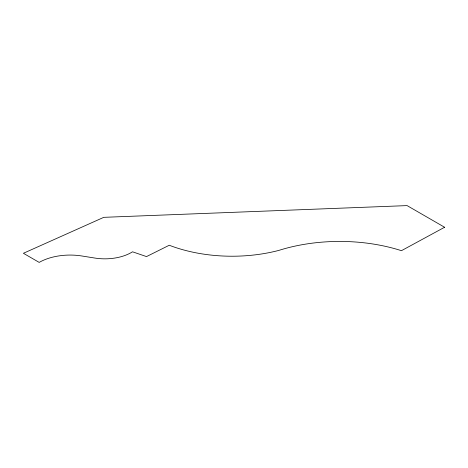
<?xml version="1.0" encoding="UTF-8"?>
<svg xmlns="http://www.w3.org/2000/svg" width="468" height="468" viewBox="0 0 468 468"><rect width="100%" height="100%" fill="white"/><g stroke="black" fill="none" stroke-linecap="round" stroke-linejoin="round"><path stroke-width="0.7" d="M444.6 227.255L401.439 250.684A127.009 73.33 0 0 0 278.776 250.415A113.355 65.444 0 0 1 169.246 245.25L146.502 256.587L132.538 251.807A37.58 21.698 0 0 1 94.84 258.055L81.853 255.984A44.05 25.43 0 0 0 39.177 262.396L23.4 253.287L103.785 217.333L407.09 205.604L444.6 227.255"/></g></svg>
